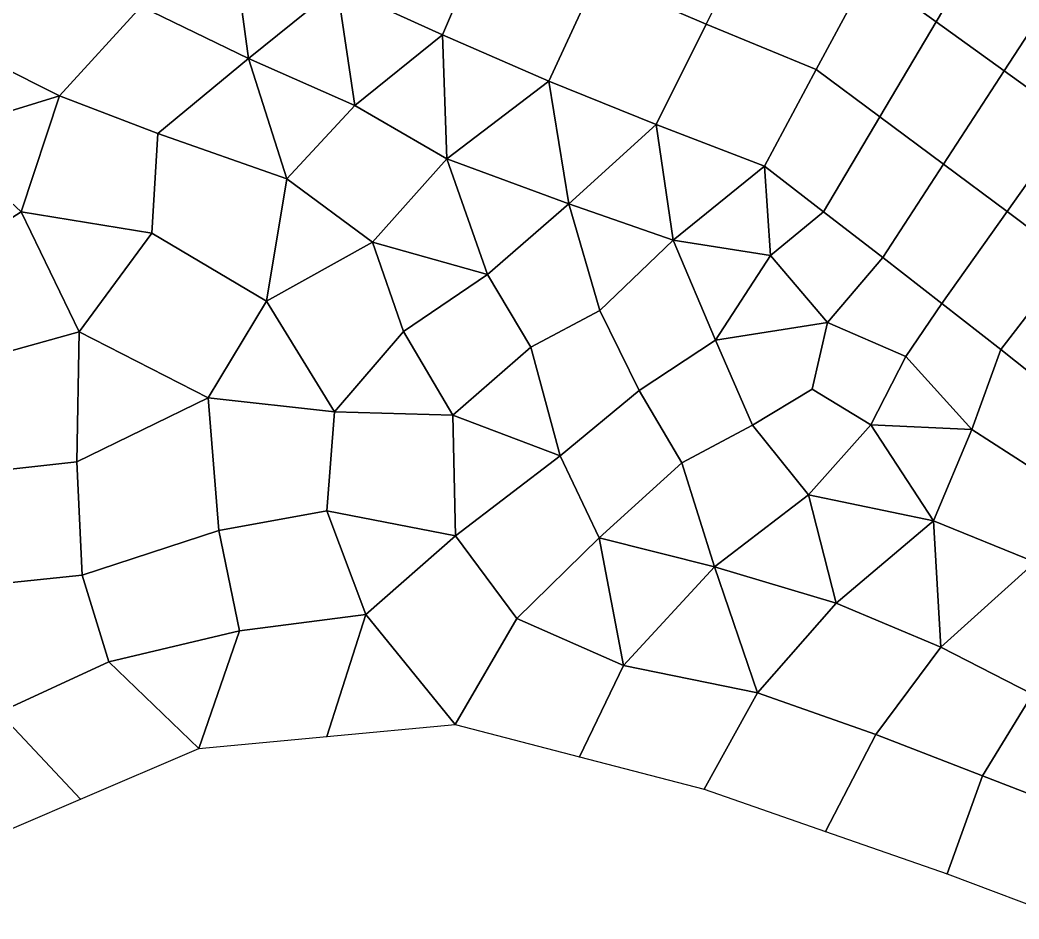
# Model space of a CAD drawing. Extents: x 391089 to 406232, y 6461839 to 6471033.
# Drawn here: x 402247 to 402362.6, y 6469490.2 to 6469594.2 of the extents above; entities that cross this region are included whole.
import ezdxf

# ---------------------------------------------------------------- set-up
doc = ezdxf.new("R2010")
doc.units = 0
for name, color, linetype in [('MESH_BOUND', 25, 'CONTINUOUS'), ('MESH_ELEMS', 18, 'CONTINUOUS'), ('MESH_NODES', 18, 'CONTINUOUS')]:
    doc.layers.add(name, color=color, linetype=linetype)

msp = doc.modelspace()

# ---------------------------------------------------------------- linework, layer by layer
at = {"layer": 'MESH_BOUND', "color": 25}
for points in [[(402282.511, 6469511.31, 2.525), (402297.333, 6469512.69, 3.328)], [(402297.333, 6469512.69, 3.328), (402311.744, 6469508.96, 3.711)], [(402267.692, 6469509.93, 2.604), (402282.511, 6469511.31, 2.525)], [(402254.011, 6469504.06, 2.618), (402267.692, 6469509.93, 2.604)], [(402311.744, 6469508.96, 3.711), (402326.148, 6469505.21, 3.384)], [(402326.148, 6469505.21, 3.384), (402340.204, 6469500.32, 3.345)], [(402240.329, 6469498.2, 2.571), (402254.011, 6469504.06, 2.618)], [(402340.204, 6469500.32, 3.345), (402354.259, 6469495.42, 3.303)], [(402354.259, 6469495.42, 3.303), (402368.197, 6469490.19, 3.318)]]:
    msp.add_polyline3d(points, dxfattribs=at)
at = {"layer": 'MESH_ELEMS', "color": 178}
for points in [[(402332.172, 6469605.32), (402319.266, 6469611.15), (402313.731, 6469599.14, 0), (402326.396, 6469593.71, 0.001)], [(402301.169, 6469604.81, 0), (402288.688, 6469610.67, 0), (402283.703, 6469598.03, 0.792), (402295.902, 6469592.47, 0.002)], [(402359.509, 6469604.96), (402351.131, 6469610.81), (402345.13, 6469599.63), (402352.997, 6469593.97)], [(402345.13, 6469599.63), (402332.172, 6469605.32), (402326.396, 6469593.71, 0.001), (402339.129, 6469588.45, 0)], [(402313.731, 6469599.14, 0), (402301.169, 6469604.81, 0), (402295.902, 6469592.47, 0.002), (402308.196, 6469587.13, 0.002)], [(402367.887, 6469599.12), (402359.509, 6469604.96), (402352.997, 6469593.97), (402360.864, 6469588.31)], [(402273.425, 6469589.74, 1.211), (402271.562, 6469603.71, 0.001), (402261.022, 6469595.74, 1.793), (402273.425, 6469589.74, 1.211)], [(402283.703, 6469598.03, 0.792), (402271.562, 6469603.71, 0.001), (402273.425, 6469589.74, 1.211), (402283.703, 6469598.03, 0.792)], [(402251.584, 6469585.41, 1.922), (402261.022, 6469595.74, 1.793), (402246.847, 6469601.13, 0.995), (402237.026, 6469592.7, 1.079)], [(402352.997, 6469593.97), (402345.13, 6469599.63), (402339.129, 6469588.45, 0), (402346.486, 6469582.98, 0)], [(402326.396, 6469593.71, 0.001), (402313.731, 6469599.14, 0), (402308.196, 6469587.13, 0.002), (402320.62, 6469582.1, 0.003)], [(402376.265, 6469593.27), (402367.887, 6469599.12), (402360.864, 6469588.31), (402368.732, 6469582.65)], [(402283.703, 6469598.03, 0.792), (402273.425, 6469589.74, 1.211), (402285.728, 6469584.3, 1.016), (402283.703, 6469598.03, 0.792)], [(402285.728, 6469584.3, 1.016), (402295.902, 6469592.47, 0.002), (402283.703, 6469598.03, 0.792), (402285.728, 6469584.3, 1.016)], [(402262.939, 6469581.05, 1.558), (402273.425, 6469589.74, 1.211), (402261.022, 6469595.74, 1.793), (402251.584, 6469585.41, 1.922)], [(402339.129, 6469588.45, 0), (402326.396, 6469593.71, 0.001), (402320.62, 6469582.1, 0.003), (402333.129, 6469577.28, 0.002)], [(402360.864, 6469588.31), (402352.997, 6469593.97), (402346.486, 6469582.98, 0), (402353.842, 6469577.5, 0)], [(402251.584, 6469585.41, 1.922), (402237.026, 6469592.7, 1.079), (402237.432, 6469581.06, 1.993), (402251.584, 6469585.41, 1.922)], [(402295.902, 6469592.47, 0.002), (402285.728, 6469584.3, 1.016), (402296.389, 6469578.13, 0.856), (402295.902, 6469592.47, 0.002)], [(402308.196, 6469587.13, 0.002), (402295.902, 6469592.47, 0.002), (402296.389, 6469578.13, 0.856), (402308.196, 6469587.13, 0.002)], [(402262.939, 6469581.05, 1.558), (402277.885, 6469575.81, 0.872), (402273.425, 6469589.74, 1.211), (402262.939, 6469581.05, 1.558)], [(402273.425, 6469589.74, 1.211), (402277.885, 6469575.81, 0.872), (402285.728, 6469584.3, 1.016), (402273.425, 6469589.74, 1.211)], [(402346.486, 6469582.98, 0), (402339.129, 6469588.45, 0), (402333.129, 6469577.28, 0.002), (402339.974, 6469571.99, 0.598)], [(402368.732, 6469582.65), (402360.864, 6469588.31), (402353.842, 6469577.5, 0), (402361.198, 6469572.03, 0)], [(402310.497, 6469572.93, 0.779), (402308.196, 6469587.13, 0.002), (402296.389, 6469578.13, 0.856), (402310.497, 6469572.93, 0.779)], [(402320.62, 6469582.1, 0.003), (402308.196, 6469587.13, 0.002), (402310.497, 6469572.93, 0.779), (402320.62, 6469582.1, 0.003)], [(402251.584, 6469585.41, 1.922), (402237.432, 6469581.06, 1.993), (402247.157, 6469571.99, 1.916), (402251.584, 6469585.41, 1.922)], [(402247.157, 6469571.99, 1.916), (402262.275, 6469569.53, 1.145), (402262.939, 6469581.05, 1.558), (402251.584, 6469585.41, 1.922)], [(402287.797, 6469568.49, 0.575), (402296.389, 6469578.13, 0.856), (402285.728, 6469584.3, 1.016), (402277.885, 6469575.81, 0.872)], [(402310.497, 6469572.93, 0.779), (402322.575, 6469568.7, 1.023), (402320.62, 6469582.1, 0.003), (402310.497, 6469572.93, 0.779)], [(402333.129, 6469577.28, 0.002), (402320.62, 6469582.1, 0.003), (402322.575, 6469568.7, 1.023), (402333.129, 6469577.28, 0.002)], [(402353.842, 6469577.5, 0), (402346.486, 6469582.98, 0), (402339.974, 6469571.99, 0.598), (402346.82, 6469566.7, 0.698)], [(402376.582, 6469576.97), (402368.732, 6469582.65), (402361.198, 6469572.03, 0), (402368.533, 6469566.52)], [(402236.341, 6469565.1, 1.592), (402247.157, 6469571.99, 1.916), (402237.432, 6469581.06, 1.993), (402227.446, 6469575.62, 1.58)], [(402277.885, 6469575.81, 0.872), (402262.939, 6469581.05, 1.558), (402262.275, 6469569.53, 1.145), (402275.52, 6469561.66, 0.735)], [(402296.389, 6469578.13, 0.856), (402287.797, 6469568.49, 0.575), (402301.097, 6469564.76, 1.035), (402296.389, 6469578.13, 0.856)], [(402296.389, 6469578.13, 0.856), (402301.097, 6469564.76, 1.035), (402310.497, 6469572.93, 0.779), (402296.389, 6469578.13, 0.856)], [(402361.198, 6469572.03, 0), (402353.842, 6469577.5, 0), (402346.82, 6469566.7, 0.698), (402353.665, 6469561.4, 0.002)], [(402322.575, 6469568.7, 1.023), (402333.813, 6469566.93, 1.042), (402333.129, 6469577.28, 0.002), (402322.575, 6469568.7, 1.023)], [(402339.974, 6469571.99, 0.598), (402333.129, 6469577.28, 0.002), (402333.813, 6469566.93, 1.042), (402339.974, 6469571.99, 0.598)], [(402277.885, 6469575.81, 0.872), (402275.52, 6469561.66, 0.735), (402287.797, 6469568.49, 0.575), (402277.885, 6469575.81, 0.872)], [(402314.071, 6469560.58, 1.444), (402310.497, 6469572.93, 0.779), (402301.097, 6469564.76, 1.035), (402306.107, 6469556.33, 1.5)], [(402314.071, 6469560.58, 1.444), (402322.575, 6469568.7, 1.023), (402310.497, 6469572.93, 0.779), (402314.071, 6469560.58, 1.444)], [(402253.842, 6469558.12, 2.5), (402247.157, 6469571.99, 1.916), (402236.341, 6469565.1, 1.592), (402238.468, 6469553.85, 1.86)], [(402253.842, 6469558.12, 2.5), (402262.275, 6469569.53, 1.145), (402247.157, 6469571.99, 1.916), (402253.842, 6469558.12, 2.5)], [(402340.436, 6469559.18, 1.221), (402346.82, 6469566.7, 0.698), (402339.974, 6469571.99, 0.598), (402333.813, 6469566.93, 1.042)], [(402368.533, 6469566.52), (402361.198, 6469572.03, 0), (402353.665, 6469561.4, 0.002), (402360.483, 6469556.08, 0.002)], [(402253.842, 6469558.12, 2.5), (402268.764, 6469550.49, 2.016), (402275.52, 6469561.66, 0.735), (402262.275, 6469569.53, 1.145)], [(402291.388, 6469558.14, 0.972), (402287.797, 6469568.49, 0.575), (402275.52, 6469561.66, 0.735), (402283.4, 6469548.86, 1.85)], [(402291.388, 6469558.14, 0.972), (402301.097, 6469564.76, 1.035), (402287.797, 6469568.49, 0.575), (402291.388, 6469558.14, 0.972)], [(402314.071, 6469560.58, 1.444), (402318.628, 6469551.34, 1.747), (402327.455, 6469557.15, 1.48), (402322.575, 6469568.7, 1.023)], [(402322.575, 6469568.7, 1.023), (402327.455, 6469557.15, 1.48), (402333.813, 6469566.93, 1.042), (402322.575, 6469568.7, 1.023)], [(402340.436, 6469559.18, 1.221), (402333.813, 6469566.93, 1.042), (402327.455, 6469557.15, 1.48), (402340.436, 6469559.18, 1.221)], [(402346.82, 6469566.7, 0.698), (402340.436, 6469559.18, 1.221), (402349.473, 6469555.26, 0.914), (402353.665, 6469561.4, 0.002)], [(402375.829, 6469560.97), (402368.533, 6469566.52), (402360.483, 6469556.08, 0.002), (402367.253, 6469550.69, 0.002)], [(402291.388, 6469558.14, 0.972), (402297.067, 6469548.49, 1.801), (402306.107, 6469556.33, 1.5), (402301.097, 6469564.76, 1.035)], [(402275.52, 6469561.66, 0.735), (402268.764, 6469550.49, 2.016), (402283.4, 6469548.86, 1.85), (402275.52, 6469561.66, 0.735)], [(402349.473, 6469555.26, 0.914), (402357.135, 6469546.8, 1.058), (402360.483, 6469556.08, 0.002), (402353.665, 6469561.4, 0.002)], [(402318.628, 6469551.34, 1.747), (402314.071, 6469560.58, 1.444), (402306.107, 6469556.33, 1.5), (402309.506, 6469543.77, 2.038)], [(402338.668, 6469551.49, 1.179), (402340.436, 6469559.18, 1.221), (402327.455, 6469557.15, 1.48), (402331.768, 6469547.32, 1.568)], [(402349.473, 6469555.26, 0.914), (402340.436, 6469559.18, 1.221), (402338.668, 6469551.49, 1.179), (402345.457, 6469547.36, 1.11)], [(402238.468, 6469553.85, 1.86), (402241.044, 6469541.67, 1.828), (402253.564, 6469543.08, 1.829), (402253.842, 6469558.12, 2.5)], [(402268.764, 6469550.49, 2.016), (402253.842, 6469558.12, 2.5), (402253.564, 6469543.08, 1.829), (402268.764, 6469550.49, 2.016)], [(402297.067, 6469548.49, 1.801), (402291.388, 6469558.14, 0.972), (402283.4, 6469548.86, 1.85), (402297.067, 6469548.49, 1.801)], [(402331.768, 6469547.32, 1.568), (402327.455, 6469557.15, 1.48), (402318.628, 6469551.34, 1.747), (402323.569, 6469542.95, 2.168)], [(402306.107, 6469556.33, 1.5), (402297.067, 6469548.49, 1.801), (402309.506, 6469543.77, 2.038), (402306.107, 6469556.33, 1.5)], [(402357.135, 6469546.8, 1.058), (402363.969, 6469542.42, 1.168), (402367.253, 6469550.69, 0.002), (402360.483, 6469556.08, 0.002)], [(402357.135, 6469546.8, 1.058), (402349.473, 6469555.26, 0.914), (402345.457, 6469547.36, 1.11), (402357.135, 6469546.8, 1.058)], [(402323.569, 6469542.95, 2.168), (402318.628, 6469551.34, 1.747), (402309.506, 6469543.77, 2.038), (402314.006, 6469534.28, 2.674)], [(402338.218, 6469539.26, 1.398), (402345.457, 6469547.36, 1.11), (402338.668, 6469551.49, 1.179), (402331.768, 6469547.32, 1.568)], [(402270.012, 6469535.13, 1.961), (402268.764, 6469550.49, 2.016), (402253.564, 6469543.08, 1.829), (402254.186, 6469529.95, 2.296)], [(402282.517, 6469537.4, 2.068), (402283.4, 6469548.86, 1.85), (402268.764, 6469550.49, 2.016), (402270.012, 6469535.13, 1.961)], [(402297.375, 6469534.5, 2.199), (402297.067, 6469548.49, 1.801), (402283.4, 6469548.86, 1.85), (402282.517, 6469537.4, 2.068)], [(402309.506, 6469543.77, 2.038), (402297.067, 6469548.49, 1.801), (402297.375, 6469534.5, 2.199), (402309.506, 6469543.77, 2.038)], [(402352.68, 6469536.26, 1.503), (402345.457, 6469547.36, 1.11), (402338.218, 6469539.26, 1.398), (402352.68, 6469536.26, 1.503)], [(402357.135, 6469546.8, 1.058), (402345.457, 6469547.36, 1.11), (402352.68, 6469536.26, 1.503), (402357.135, 6469546.8, 1.058)], [(402338.218, 6469539.26, 1.398), (402331.768, 6469547.32, 1.568), (402323.569, 6469542.95, 2.168), (402327.37, 6469530.92, 3.5)], [(402363.969, 6469542.42, 1.168), (402357.135, 6469546.8, 1.058), (402352.68, 6469536.26, 1.503), (402364.466, 6469531.46, 1.73)], [(402254.186, 6469529.95, 2.296), (402253.564, 6469543.08, 1.829), (402241.044, 6469541.67, 1.828), (402241.155, 6469528.61, 2.32)], [(402297.375, 6469534.5, 2.199), (402304.466, 6469524.94, 2.937), (402314.006, 6469534.28, 2.674), (402309.506, 6469543.77, 2.038)], [(402314.006, 6469534.28, 2.674), (402327.37, 6469530.92, 3.5), (402323.569, 6469542.95, 2.168), (402314.006, 6469534.28, 2.674)], [(402338.218, 6469539.26, 1.398), (402327.37, 6469530.92, 3.5), (402341.425, 6469526.73, 2.001), (402338.218, 6469539.26, 1.398)], [(402352.68, 6469536.26, 1.503), (402338.218, 6469539.26, 1.398), (402341.425, 6469526.73, 2.001), (402352.68, 6469536.26, 1.503)], [(402272.383, 6469523.54, 2.132), (402286.998, 6469525.42, 2.299), (402282.517, 6469537.4, 2.068), (402270.012, 6469535.13, 1.961)], [(402297.375, 6469534.5, 2.199), (402282.517, 6469537.4, 2.068), (402286.998, 6469525.42, 2.299), (402297.375, 6469534.5, 2.199)], [(402341.425, 6469526.73, 2.001), (402353.527, 6469521.63, 2.114), (402352.68, 6469536.26, 1.503), (402341.425, 6469526.73, 2.001)], [(402364.466, 6469531.46, 1.73), (402352.68, 6469536.26, 1.503), (402353.527, 6469521.63, 2.114), (402364.466, 6469531.46, 1.73)], [(402270.012, 6469535.13, 1.961), (402254.186, 6469529.95, 2.296), (402257.286, 6469519.93, 2.241), (402272.383, 6469523.54, 2.132)], [(402286.998, 6469525.42, 2.299), (402297.333, 6469512.69, 3.328), (402304.466, 6469524.94, 2.937), (402297.375, 6469534.5, 2.199)], [(402314.006, 6469534.28, 2.674), (402304.466, 6469524.94, 2.937), (402316.833, 6469519.5, 3.851), (402314.006, 6469534.28, 2.674)], [(402327.37, 6469530.92, 3.5), (402314.006, 6469534.28, 2.674), (402316.833, 6469519.5, 3.851), (402327.37, 6469530.92, 3.5)], [(402364.139, 6469516.19, 2.309), (402371.573, 6469524.95, 1.823), (402364.466, 6469531.46, 1.73), (402353.527, 6469521.63, 2.114)], [(402327.37, 6469530.92, 3.5), (402316.833, 6469519.5, 3.851), (402332.328, 6469516.35, 2.895), (402327.37, 6469530.92, 3.5)], [(402341.425, 6469526.73, 2.001), (402327.37, 6469530.92, 3.5), (402332.328, 6469516.35, 2.895), (402341.425, 6469526.73, 2.001)], [(402254.186, 6469529.95, 2.296), (402241.155, 6469528.61, 2.32), (402244.54, 6469514.08, 2.09), (402257.286, 6469519.93, 2.241)], [(402341.425, 6469526.73, 2.001), (402332.328, 6469516.35, 2.895), (402346.034, 6469511.54, 2.838), (402353.527, 6469521.63, 2.114)], [(402282.511, 6469511.31, 2.525), (402286.998, 6469525.42, 2.299), (402272.383, 6469523.54, 2.132), (402267.692, 6469509.93, 2.604)], [(402286.998, 6469525.42, 2.299), (402282.511, 6469511.31, 2.525), (402297.333, 6469512.69, 3.328), (402286.998, 6469525.42, 2.299)], [(402304.466, 6469524.94, 2.937), (402297.333, 6469512.69, 3.328), (402311.744, 6469508.96, 3.711), (402316.833, 6469519.5, 3.851)], [(402267.692, 6469509.93, 2.604), (402272.383, 6469523.54, 2.132), (402257.286, 6469519.93, 2.241), (402267.692, 6469509.93, 2.604)], [(402358.37, 6469506.76, 3.021), (402364.139, 6469516.19, 2.309), (402353.527, 6469521.63, 2.114), (402346.034, 6469511.54, 2.838)], [(402254.011, 6469504.06, 2.618), (402267.692, 6469509.93, 2.604), (402257.286, 6469519.93, 2.241), (402244.54, 6469514.08, 2.09)], [(402326.148, 6469505.21, 3.384), (402332.328, 6469516.35, 2.895), (402316.833, 6469519.5, 3.851), (402311.744, 6469508.96, 3.711)], [(402340.204, 6469500.32, 3.345), (402346.034, 6469511.54, 2.838), (402332.328, 6469516.35, 2.895), (402326.148, 6469505.21, 3.384)], [(402371.11, 6469501.81, 3.263), (402376.496, 6469511.14, 2.977), (402364.139, 6469516.19, 2.309), (402358.37, 6469506.76, 3.021)], [(402254.011, 6469504.06, 2.618), (402244.54, 6469514.08, 2.09), (402240.329, 6469498.2, 2.571), (402254.011, 6469504.06, 2.618)], [(402346.034, 6469511.54, 2.838), (402340.204, 6469500.32, 3.345), (402354.259, 6469495.42, 3.303), (402358.37, 6469506.76, 3.021)], [(402371.11, 6469501.81, 3.263), (402358.37, 6469506.76, 3.021), (402354.259, 6469495.42, 3.303), (402368.197, 6469490.19, 3.318)]]:
    msp.add_3dface(points, dxfattribs=at)
at = {"layer": 'MESH_NODES', "color": 18}
for p in [(402326.396, 6469593.71, 0.001), (402352.997, 6469593.97), (402295.902, 6469592.47, 0.002), (402273.425, 6469589.74, 1.211), (402339.129, 6469588.45, 0), (402360.864, 6469588.31), (402308.196, 6469587.13, 0.002), (402251.584, 6469585.41, 1.922), (402285.728, 6469584.3, 1.016), (402320.62, 6469582.1, 0.003), (402346.486, 6469582.98, 0), (402262.939, 6469581.05, 1.558), (402296.389, 6469578.13, 0.856), (402353.842, 6469577.5, 0), (402333.129, 6469577.28, 0.002), (402277.885, 6469575.81, 0.872), (402310.497, 6469572.93, 0.779), (402247.157, 6469571.99, 1.916), (402339.974, 6469571.99, 0.598), (402361.198, 6469572.03, 0), (402262.275, 6469569.53, 1.145), (402287.797, 6469568.49, 0.575), (402322.575, 6469568.7, 1.023), (402333.813, 6469566.93, 1.042), (402346.82, 6469566.7, 0.698), (402301.097, 6469564.76, 1.035), (402275.52, 6469561.66, 0.735), (402353.665, 6469561.4, 0.002), (402314.071, 6469560.58, 1.444), (402340.436, 6469559.18, 1.221), (402253.842, 6469558.12, 2.5), (402291.388, 6469558.14, 0.972), (402327.455, 6469557.15, 1.48), (402306.107, 6469556.33, 1.5), (402360.483, 6469556.08, 0.002), (402349.473, 6469555.26, 0.914), (402318.628, 6469551.34, 1.747), (402338.668, 6469551.49, 1.179), (402268.764, 6469550.49, 2.016), (402283.4, 6469548.86, 1.85), (402297.067, 6469548.49, 1.801), (402345.457, 6469547.36, 1.11), (402331.768, 6469547.32, 1.568), (402357.135, 6469546.8, 1.058), (402253.564, 6469543.08, 1.829), (402309.506, 6469543.77, 2.038), (402323.569, 6469542.95, 2.168), (402338.218, 6469539.26, 1.398), (402282.517, 6469537.4, 2.068), (402352.68, 6469536.26, 1.503), (402270.012, 6469535.13, 1.961), (402297.375, 6469534.5, 2.199), (402314.006, 6469534.28, 2.674), (402327.37, 6469530.92, 3.5), (402254.186, 6469529.95, 2.296), (402341.425, 6469526.73, 2.001), (402286.998, 6469525.42, 2.299), (402304.466, 6469524.94, 2.937), (402272.383, 6469523.54, 2.132), (402353.527, 6469521.63, 2.114), (402257.286, 6469519.93, 2.241), (402316.833, 6469519.5, 3.851), (402332.328, 6469516.35, 2.895), (402297.333, 6469512.69, 3.328), (402346.034, 6469511.54, 2.838), (402282.511, 6469511.31, 2.525), (402267.692, 6469509.93, 2.604), (402311.744, 6469508.96, 3.711), (402358.37, 6469506.76, 3.021), (402326.148, 6469505.21, 3.384), (402254.011, 6469504.06, 2.618), (402340.204, 6469500.32, 3.345), (402354.259, 6469495.42, 3.303)]:
    msp.add_point(p, dxfattribs=at)

doc.saveas('drawing.dxf')
